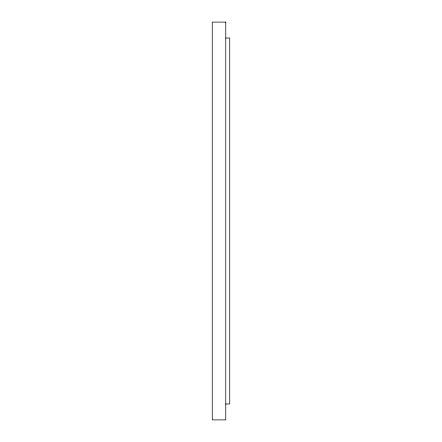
<?xml version="1.0" encoding="UTF-8"?>
<svg xmlns="http://www.w3.org/2000/svg" width="442" height="442" viewBox="0 0 442 442"><rect width="100%" height="100%" fill="white"/><g stroke="black" fill="none" stroke-linecap="round" stroke-linejoin="round"><path stroke-width="0.66" d="M225.774 38.012L229.752 38.012L229.752 403.988L225.774 403.988M225.774 22.1L212.248 22.1L212.248 419.9L225.774 419.9L225.774 22.1"/></g></svg>
